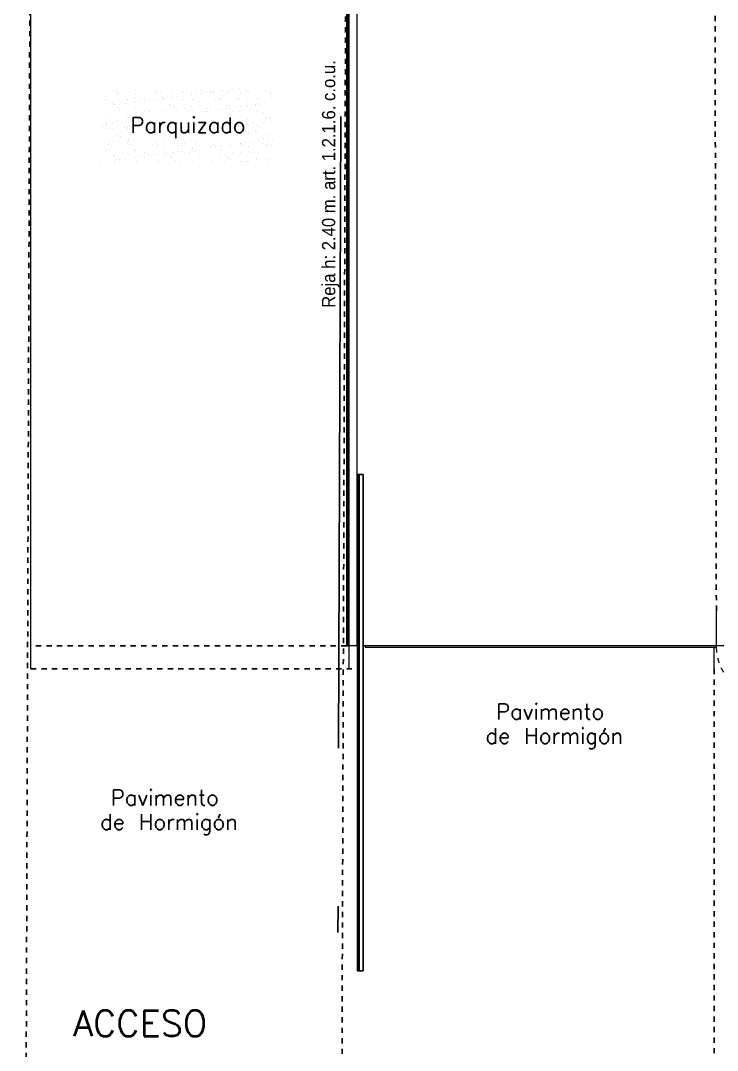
# Model space of a CAD drawing. Header units: millimetres. Extents: x 182 to 305, y 81 to 164.
# Drawn here: x 181.96 to 195.21, y 118.08 to 137.63 of the extents above; entities that cross this region are included whole.
import ezdxf

# ---------------------------------------------------------------- set-up
doc = ezdxf.new("R2010")
doc.units = ezdxf.units.MM
for name, pattern in [('ACAD_ISO04W100', [30.5, 24, -3, 0.5, -3]), ('ACAD_ISO10W100', [18.5, 12, -3, 0.5, -3]), ('Dash 1_16_', [0.003174, 0.001587, -0.001587]), ('DASHDOT', [1, 0.5, -0.25, 0, -0.25]), ('Hidden', [7.14375, 4.7625, -2.38125])]:
    doc.linetypes.add(name, pattern=pattern)
for name, color, linetype, lineweight in [('A-----TEP', 7, 'Continuous', 9), ('A-AREAIDM', 7, 'Continuous', 18), ('A-DOORSYM', 7, 'Continuous', 9), ('A-FLOROTM', 7, 'Continuous', 9), ('A-WALL', 7, 'Continuous', 9)]:
    doc.layers.add(name, color=color, linetype=linetype, lineweight=lineweight)
for name, color, linetype in [('Lineas Carpintería', 7, 'Continuous'), ('Lineas Lotes', 7, 'DASHDOT'), ('Lineas Proyecciones', 7, 'Hidden')]:
    doc.layers.add(name, color=color, linetype=linetype)
doc.styles.add('PANROMAN', font='arial.ttf', dxfattribs={"height": 0.4})
doc.styles.get("Standard").update_dxf_attribs({"font": 'txt.shx'})

msp = doc.modelspace()

# ---------------------------------------------------------------- linework, layer by layer
at = {"linetype": 'ACAD_ISO10W100'}
msp.add_line((187.881196, 86.816466), (188.133186, 160.861102), dxfattribs=at)
at = {"color": 252, "linetype": 'Continuous'}
for p, q in [((183.726647, 136.301716), (183.726647, 136.301716)), ((183.980072, 136.30568), (183.980072, 136.30568)), ((184.145873, 136.302478), (184.145873, 136.302478)), ((184.518747, 136.301053), (184.518747, 136.301053)), ((184.565099, 136.30324), (184.565099, 136.30324)), ((184.984325, 136.304001), (184.984325, 136.304001)), ((185.403551, 136.304763), (185.403551, 136.304763)), ((185.762321, 136.296771), (185.762321, 136.296771)), ((185.822777, 136.305525), (185.822777, 136.305525)), ((185.945172, 136.320843), (185.945172, 136.320843)), ((186.015243, 136.330068), (186.015243, 136.330068)), ((186.124687, 136.344477), (186.124687, 136.344477)), ((186.242003, 136.306287), (186.242003, 136.306287)), ((186.627301, 136.296557), (186.627301, 136.296557)), ((186.661229, 136.307048), (186.661229, 136.307048)), ((183.568557, 136.134593), (183.568557, 136.134593)), ((183.575387, 136.187528), (183.575387, 136.187528)), ((183.617086, 136.113907), (183.617086, 136.113907)), ((183.783416, 136.265551), (183.783416, 136.265551)), ((183.798648, 136.253224), (183.798648, 136.253224)), ((183.980681, 136.127006), (183.980681, 136.127006)), ((183.987783, 136.135354), (183.987783, 136.135354)), ((184.114062, 136.1829), (184.114062, 136.1829)), ((184.138875, 136.160163), (184.138875, 136.160163)), ((184.143018, 136.251572), (184.143018, 136.251572)), ((184.202642, 136.266312), (184.202642, 136.266312)), ((184.312855, 136.105945), (184.312855, 136.105945)), ((184.333061, 136.131501), (184.333061, 136.131501)), ((184.407009, 136.136116), (184.407009, 136.136116)), ((184.495707, 136.130018), (184.495707, 136.130018)), ((184.506613, 136.264672), (184.506613, 136.264672)), ((184.54356, 136.278316), (184.54356, 136.278316)), ((184.565778, 136.139243), (184.565778, 136.139243)), ((184.621868, 136.267074), (184.621868, 136.267074)), ((184.660678, 136.170997), (184.660678, 136.170997)), ((184.675222, 136.153651), (184.675222, 136.153651)), ((184.677431, 136.129849), (184.677431, 136.129849)), ((184.826235, 136.136878), (184.826235, 136.136878)), ((184.858073, 136.177724), (184.858073, 136.177724)), ((184.858993, 136.269167), (184.858993, 136.269167)), ((184.928144, 136.186949), (184.928144, 136.186949)), ((185.037588, 136.201358), (185.037588, 136.201358)), ((185.041025, 136.142949), (185.041025, 136.142949)), ((185.041094, 136.267836), (185.041094, 136.267836)), ((185.065363, 136.28915), (185.065363, 136.28915)), ((185.199353, 136.16637), (185.199353, 136.16637)), ((185.203363, 136.267515), (185.203363, 136.267515)), ((185.22044, 136.225431), (185.22044, 136.225431)), ((185.224166, 136.143633), (185.224166, 136.143633)), ((185.245461, 136.137639), (185.245461, 136.137639)), ((185.29051, 136.234656), (185.29051, 136.234656)), ((185.393405, 136.147444), (185.393405, 136.147444)), ((185.399954, 136.249064), (185.399954, 136.249064)), ((185.46032, 136.268597), (185.46032, 136.268597)), ((185.566957, 136.280615), (185.566957, 136.280615)), ((185.582806, 136.273137), (185.582806, 136.273137)), ((185.604038, 136.284523), (185.604038, 136.284523)), ((185.628851, 136.261786), (185.628851, 136.261786)), ((185.652877, 136.282362), (185.652877, 136.282362)), ((185.664687, 136.138401), (185.664687, 136.138401)), ((185.737775, 136.145792), (185.737775, 136.145792)), ((185.745969, 136.154467), (185.745969, 136.154467)), ((185.879546, 136.269359), (185.879546, 136.269359)), ((185.919337, 136.285109), (185.919337, 136.285109)), ((186.083913, 136.139163), (186.083913, 136.139163)), ((186.101369, 136.158891), (186.101369, 136.158891)), ((186.150654, 136.27262), (186.150654, 136.27262)), ((186.263707, 136.283458), (186.263707, 136.283458)), ((186.284644, 136.14984), (186.284644, 136.14984)), ((186.298772, 136.270121), (186.298772, 136.270121)), ((186.309458, 136.127103), (186.309458, 136.127103)), ((186.453749, 136.163386), (186.453749, 136.163386)), ((186.503139, 136.139925), (186.503139, 136.139925)), ((186.689329, 136.267993), (186.689329, 136.267993)), ((186.714142, 136.245256), (186.714142, 136.245256)), ((186.717998, 136.270883), (186.717998, 136.270883)), ((183.588122, 136.010532), (183.588122, 136.010532)), ((183.709377, 136.064748), (183.709377, 136.064748)), ((183.73419, 136.042011), (183.73419, 136.042011)), ((183.770974, 136.034605), (183.770974, 136.034605)), ((183.807129, 135.993835), (183.807129, 135.993835)), ((183.83537, 135.964614), (183.83537, 135.964614)), ((183.841045, 136.04383), (183.841045, 136.04383)), ((183.851308, 135.934692), (183.851308, 135.934692)), ((183.892139, 135.928448), (183.892139, 135.928448)), ((183.950489, 136.058238), (183.950489, 136.058238)), ((184.13334, 136.082311), (184.13334, 136.082311)), ((184.151499, 135.992183), (184.151499, 135.992183)), ((184.203411, 136.091536), (184.203411, 136.091536)), ((184.254596, 135.965376), (184.254596, 135.965376)), ((184.255993, 136.052845), (184.255993, 136.052845)), ((184.311365, 135.92921), (184.311365, 135.92921)), ((184.389983, 135.930065), (184.389983, 135.930065)), ((184.414797, 135.907328), (184.414797, 135.907328)), ((184.515093, 136.005283), (184.515093, 136.005283)), ((184.673822, 135.966138), (184.673822, 135.966138)), ((184.730591, 135.929972), (184.730591, 135.929972)), ((184.794668, 136.048218), (184.794668, 136.048218)), ((184.819481, 136.025481), (184.819481, 136.025481)), ((184.867473, 136.009778), (184.867473, 136.009778)), ((184.936599, 135.918162), (184.936599, 135.918162)), ((185.093048, 135.966899), (185.093048, 135.966899)), ((185.149817, 135.930734), (185.149817, 135.930734)), ((185.211843, 136.008126), (185.211843, 136.008126)), ((185.341284, 136.036315), (185.341284, 136.036315)), ((185.475275, 135.913535), (185.475275, 135.913535)), ((185.512274, 135.967661), (185.512274, 135.967661)), ((185.524074, 135.916853), (185.524074, 135.916853)), ((185.569043, 135.931495), (185.569043, 135.931495)), ((185.575437, 136.021226), (185.575437, 136.021226)), ((185.706925, 135.940926), (185.706925, 135.940926)), ((185.776996, 135.950151), (185.776996, 135.950151)), ((185.87996, 136.031687), (185.87996, 136.031687)), ((185.88644, 135.96456), (185.88644, 135.96456)), ((185.904773, 136.00895), (185.904773, 136.00895)), ((185.927817, 136.02572), (185.927817, 136.02572)), ((185.9315, 135.968423), (185.9315, 135.968423)), ((185.988269, 135.932257), (185.988269, 135.932257)), ((186.069292, 135.988633), (186.069292, 135.988633)), ((186.139362, 135.997858), (186.139362, 135.997858)), ((186.248806, 136.012266), (186.248806, 136.012266)), ((186.272187, 136.024069), (186.272187, 136.024069)), ((186.350726, 135.969184), (186.350726, 135.969184)), ((186.407495, 135.933019), (186.407495, 135.933019)), ((186.426575, 136.019784), (186.426575, 136.019784)), ((186.431658, 136.036339), (186.431658, 136.036339)), ((186.501729, 136.045564), (186.501729, 136.045564)), ((186.611173, 136.059973), (186.611173, 136.059973)), ((186.635782, 136.037168), (186.635782, 136.037168)), ((186.769952, 135.969946), (186.769952, 135.969946)), ((183.625566, 135.854518), (183.625566, 135.854518)), ((183.67728, 135.79749), (183.67728, 135.79749)), ((183.815609, 135.734446), (183.815609, 135.734446)), ((183.965164, 135.711619), (183.965164, 135.711619)), ((183.985299, 135.811913), (183.985299, 135.811913)), ((183.989161, 135.867617), (183.989161, 135.867617)), ((184.010112, 135.789176), (184.010112, 135.789176)), ((185.41463, 135.902445), (185.41463, 135.902445)), ((186.02189, 135.901632), (186.02189, 135.901632)), ((186.109849, 135.899502), (186.109849, 135.899502)), ((186.280667, 135.76468), (186.280667, 135.76468)), ((186.46223, 135.903997), (186.46223, 135.903997)), ((186.560566, 135.897005), (186.560566, 135.897005)), ((186.585379, 135.874268), (186.585379, 135.874268)), ((186.611862, 135.802822), (186.611862, 135.802822)), ((186.625848, 135.713353), (186.625848, 135.713353)), ((186.644262, 135.777779), (186.644262, 135.777779)), ((186.702497, 135.766949), (186.702497, 135.766949)), ((186.735292, 135.727762), (186.735292, 135.727762)), ((183.524867, 135.62675), (183.524867, 135.62675)), ((183.532726, 135.654687), (183.532726, 135.654687)), ((183.580614, 135.69376), (183.580614, 135.69376)), ((183.581636, 135.590585), (183.581636, 135.590585)), ((183.602797, 135.663912), (183.602797, 135.663912)), ((183.605427, 135.671023), (183.605427, 135.671023)), ((183.634047, 135.595129), (183.634047, 135.595129)), ((183.712241, 135.678321), (183.712241, 135.678321)), ((183.722544, 135.563704), (183.722544, 135.563704)), ((183.895093, 135.702394), (183.895093, 135.702394)), ((183.944093, 135.627512), (183.944093, 135.627512)), ((183.997641, 135.608228), (183.997641, 135.608228)), ((184.000862, 135.591346), (184.000862, 135.591346)), ((186.263482, 135.665647), (186.263482, 135.665647)), ((186.297812, 135.648797), (186.297812, 135.648797)), ((186.372926, 135.680055), (186.372926, 135.680055)), ((186.431802, 135.526017), (186.431802, 135.526017)), ((186.459449, 135.632082), (186.459449, 135.632082)), ((186.47071, 135.644608), (186.47071, 135.644608)), ((186.516217, 135.595917), (186.516217, 135.595917)), ((186.555777, 135.704128), (186.555777, 135.704128)), ((186.652742, 135.51839), (186.652742, 135.51839)), ((183.642527, 135.33574), (183.642527, 135.33574)), ((183.656846, 135.322477), (183.656846, 135.322477)), ((183.726916, 135.331702), (183.726916, 135.331702)), ((183.786003, 135.460388), (183.786003, 135.460388)), ((183.824089, 135.475057), (183.824089, 135.475057)), ((183.83636, 135.34611), (183.83636, 135.34611)), ((183.856535, 135.440925), (183.856535, 135.440925)), ((183.881348, 135.418188), (183.881348, 135.418188)), ((184.006121, 135.348839), (184.006121, 135.348839)), ((184.019212, 135.370183), (184.019212, 135.370183)), ((184.358501, 135.353334), (184.358501, 135.353334)), ((184.702871, 135.351682), (184.702871, 135.351682)), ((186.289148, 135.505291), (186.289148, 135.505291)), ((186.301359, 135.464959), (186.301359, 135.464959)), ((186.31753, 135.324211), (186.31753, 135.324211)), ((186.387601, 135.333436), (186.387601, 135.333436)), ((186.456615, 135.50328), (186.456615, 135.50328)), ((186.47919, 135.385219), (186.47919, 135.385219)), ((186.497045, 135.347844), (186.497045, 135.347844)), ((186.573733, 135.395961), (186.573733, 135.395961)), ((186.679896, 135.371917), (186.679896, 135.371917)), ((186.720585, 135.46572), (186.720585, 135.46572)), ((186.749967, 135.381142), (186.749967, 135.381142)), ((183.593781, 135.192717), (183.593781, 135.192717)), ((183.63359, 135.289648), (183.63359, 135.289648)), ((183.690358, 135.253483), (183.690358, 135.253483)), ((183.832569, 135.215668), (183.832569, 135.215668)), ((183.894726, 135.123286), (183.894726, 135.123286)), ((183.998466, 135.310869), (183.998466, 135.310869)), ((184.052816, 135.29041), (184.052816, 135.29041)), ((184.109584, 135.254244), (184.109584, 135.254244)), ((184.132456, 135.188089), (184.132456, 135.188089)), ((184.157269, 135.165352), (184.157269, 135.165352)), ((184.176939, 135.214016), (184.176939, 135.214016)), ((184.313952, 135.124048), (184.313952, 135.124048)), ((184.472042, 135.291172), (184.472042, 135.291172)), ((184.52881, 135.255006), (184.52881, 135.255006)), ((184.537141, 135.306242), (184.537141, 135.306242)), ((184.540533, 135.227116), (184.540533, 135.227116)), ((184.561954, 135.283505), (184.561954, 135.283505)), ((184.679072, 135.176186), (184.679072, 135.176186)), ((184.733177, 135.12481), (184.733177, 135.12481)), ((184.868064, 135.133385), (184.868064, 135.133385)), ((184.891268, 135.291933), (184.891268, 135.291933)), ((184.892913, 135.231611), (184.892913, 135.231611)), ((184.938135, 135.14261), (184.938135, 135.14261)), ((184.948036, 135.255768), (184.948036, 135.255768)), ((185.047579, 135.157019), (185.047579, 135.157019)), ((185.083757, 135.294339), (185.083757, 135.294339)), ((185.152403, 135.125571), (185.152403, 135.125571)), ((185.217747, 135.171559), (185.217747, 135.171559)), ((185.23043, 135.181092), (185.23043, 135.181092)), ((185.237283, 135.229959), (185.237283, 135.229959)), ((185.242561, 135.148822), (185.242561, 135.148822)), ((185.300501, 135.190317), (185.300501, 135.190317)), ((185.310493, 135.292695), (185.310493, 135.292695)), ((185.367262, 135.256529), (185.367262, 135.256529)), ((185.409945, 135.204725), (185.409945, 135.204725)), ((185.571629, 135.126333), (185.571629, 135.126333)), ((185.592797, 135.228798), (185.592797, 135.228798)), ((185.600878, 135.243059), (185.600878, 135.243059)), ((185.622432, 135.289712), (185.622432, 135.289712)), ((185.647245, 135.266975), (185.647245, 135.266975)), ((185.662868, 135.238023), (185.662868, 135.238023)), ((185.729719, 135.293457), (185.729719, 135.293457)), ((185.764363, 135.159656), (185.764363, 135.159656)), ((185.772312, 135.252432), (185.772312, 135.252432)), ((185.786488, 135.257291), (185.786488, 135.257291)), ((185.953258, 135.247553), (185.953258, 135.247553)), ((185.955163, 135.276504), (185.955163, 135.276504)), ((185.990855, 135.127095), (185.990855, 135.127095)), ((186.025234, 135.285729), (186.025234, 135.285729)), ((186.134678, 135.300138), (186.134678, 135.300138)), ((186.148945, 135.294218), (186.148945, 135.294218)), ((186.169048, 135.277809), (186.169048, 135.277809)), ((186.205714, 135.258053), (186.205714, 135.258053)), ((186.297628, 135.245902), (186.297628, 135.245902)), ((186.303039, 135.155029), (186.303039, 135.155029)), ((186.327852, 135.132292), (186.327852, 135.132292)), ((186.410081, 135.127856), (186.410081, 135.127856)), ((186.48767, 135.12583), (186.48767, 135.12583)), ((186.568171, 135.29498), (186.568171, 135.29498)), ((186.62494, 135.258814), (186.62494, 135.258814)), ((186.661222, 135.259001), (186.661222, 135.259001)), ((186.707724, 135.273181), (186.707724, 135.273181)), ((186.732537, 135.250445), (186.732537, 135.250445)), ((183.488669, 134.951784), (183.488669, 134.951784)), ((183.488669, 134.951784), (183.488669, 134.951784)), ((183.598113, 134.966193), (183.598113, 134.966193)), ((183.651007, 135.076351), (183.651007, 135.076351)), ((183.727771, 135.069937), (183.727771, 135.069937)), ((183.742312, 134.952546), (183.742312, 134.952546)), ((183.752584, 135.0472), (183.752584, 135.0472)), ((183.780965, 134.990266), (183.780965, 134.990266)), ((183.841049, 134.956279), (183.841049, 134.956279)), ((183.851036, 134.999491), (183.851036, 134.999491)), ((183.96048, 135.013899), (183.96048, 135.013899)), ((184.014601, 135.08945), (184.014601, 135.08945)), ((184.143331, 135.037972), (184.143331, 135.037972)), ((184.161538, 134.953308), (184.161538, 134.953308)), ((184.185419, 134.954627), (184.185419, 134.954627)), ((184.213402, 135.047197), (184.213402, 135.047197)), ((184.274387, 135.058034), (184.274387, 135.058034)), ((184.322846, 135.061606), (184.322846, 135.061606)), ((184.366981, 135.093945), (184.366981, 135.093945)), ((184.505698, 135.085679), (184.505698, 135.085679)), ((184.549013, 134.967727), (184.549013, 134.967727)), ((184.575768, 135.094904), (184.575768, 135.094904)), ((184.580764, 134.954069), (184.580764, 134.954069)), ((184.685212, 135.109312), (184.685212, 135.109312)), ((184.711351, 135.092293), (184.711351, 135.092293)), ((184.813063, 135.053407), (184.813063, 135.053407)), ((184.837876, 135.03067), (184.837876, 135.03067)), ((184.901394, 134.972222), (184.901394, 134.972222)), ((184.99999, 134.954831), (184.99999, 134.954831)), ((185.074946, 135.105393), (185.074946, 135.105393)), ((185.245764, 134.97057), (185.245764, 134.97057)), ((185.359678, 135.041504), (185.359678, 135.041504)), ((185.419216, 134.955593), (185.419216, 134.955593)), ((185.427326, 135.109887), (185.427326, 135.109887)), ((185.609358, 134.98367), (185.609358, 134.98367)), ((185.771696, 135.108236), (185.771696, 135.108236)), ((185.838442, 134.956355), (185.838442, 134.956355)), ((185.898354, 135.036876), (185.898354, 135.036876)), ((185.923167, 135.014139), (185.923167, 135.014139)), ((185.961738, 134.988164), (185.961738, 134.988164)), ((186.13529, 135.121335), (186.13529, 135.121335)), ((186.149353, 134.953519), (186.149353, 134.953519)), ((186.257668, 134.957116), (186.257668, 134.957116)), ((186.258797, 134.967927), (186.258797, 134.967927)), ((186.306108, 134.986513), (186.306108, 134.986513)), ((186.441649, 134.992), (186.441649, 134.992)), ((186.444969, 135.024973), (186.444969, 135.024973)), ((186.51172, 135.001225), (186.51172, 135.001225)), ((186.621164, 135.015634), (186.621164, 135.015634)), ((186.669702, 134.999612), (186.669702, 134.999612)), ((186.676894, 134.957878), (186.676894, 134.957878))]:
    msp.add_line(p, q, dxfattribs=at)
at = {"layer": 'A-DOORSYM', "color": 252, "linetype": 'Dash 1_16_'}
msp.add_arc((196.086117, 125.734648), 0.901691, 180, 268.729045, dxfattribs=at)
at = {"layer": 'A-FLOROTM', "color": 252}
for p, q in [((182.161099, 125.324648), (182.161099, 145.244648)), ((195.186117, 125.764648), (195.186117, 126.426459)), ((188.206106, 125.764648), (188.186106, 125.764648)), ((188.206106, 125.324648), (188.206106, 125.764648)), ((188.368944, 125.764648), (188.356106, 125.764648)), ((188.511151, 125.764648), (188.471444, 125.764648)), ((196.086117, 125.764648), (195.186117, 125.764648)), ((195.141099, 125.734851), (195.141099, 125.324648))]:
    msp.add_line(p, q, dxfattribs=at)
at = {"layer": 'A-WALL', "color": 252, "lineweight": 18}
for p, q in [((188.156106, 145.344648), (188.156106, 125.764648)), ((188.186106, 125.764648), (188.186106, 145.344648)), ((188.156106, 125.764648), (188.186106, 125.764648)), ((195.186117, 125.764648), (188.511151, 125.764648)), ((188.511151, 125.764648), (188.511151, 125.734648)), ((195.186117, 125.734648), (195.186117, 125.764648)), ((188.511151, 125.734648), (195.186117, 125.734648))]:
    msp.add_line(p, q, dxfattribs=at)
at = {"layer": 'A-WALL', "color": 252}
for p, q in [((188.206106, 125.764648), (188.206106, 145.344648)), ((188.356106, 145.344648), (188.356106, 125.764648)), ((188.356106, 125.764648), (188.206106, 125.764648))]:
    msp.add_line(p, q, dxfattribs=at)
at = {"layer": 'Lineas Carpintería', "color": 252}
for p, q in [((188.398944, 129.015829), (188.368944, 129.015829)), ((188.368944, 129.015829), (188.368944, 119.590829)), ((188.398944, 129.015829), (188.471444, 129.015829)), ((188.398944, 119.590829), (188.398944, 129.015829)), ((188.471444, 129.015829), (188.471444, 119.590829)), ((188.368944, 119.590829), (188.398944, 119.590829)), ((188.398944, 119.590829), (188.471444, 119.590829))]:
    msp.add_line(p, q, dxfattribs=at)
at = {"layer": 'Lineas Lotes', "color": 252, "linetype": 'ACAD_ISO04W100', "ltscale": 4e-05}
for p, q in [((181.964514, 86.337005), (182.21819, 160.877005)), ((187.966165, 86.81195), (188.218155, 160.856586))]:
    msp.add_line(p, q, dxfattribs=at)
at = {"layer": 'Lineas Proyecciones', "color": 252, "linetype": 'Hidden', "ltscale": 0.005}
for p, q in [((195.186117, 126.426459), (195.141206, 146.709648)), ((188.156106, 125.764648), (182.161099, 125.764648)), ((182.161099, 125.324648), (188.368944, 125.324648)), ((195.141206, 125.324648), (195.141206, 116.434648))]:
    msp.add_line(p, q, dxfattribs=at)

# ---------------------------------------------------------------- texts
at = {"layer": 'A-----TEP', "color": 252}
msp.add_text('ACCESO', height=0.491766, dxfattribs=at).set_placement((182.96181, 118.347914))
at = {"layer": 'A-AREAIDM', "color": 252, "lineweight": 9, "style": 'PANROMAN', "width": 0.9}
msp.add_text('Reja h: 2.40 m. art. 1.2.1.6. c.o.u.', height=0.252, rotation=90, dxfattribs=at).set_placement((187.943882, 132.181048))
at = {"layer": 'A-AREAIDM', "color": 252}
for s, p in [('Parquizado', (184.053224, 135.501671)), ('Pavimento', (191.00503, 124.366088)), ('de Hormigón', (190.802007, 123.904549)), ('Pavimento', (183.682077, 122.732242)), ('de Hormigón', (183.479053, 122.270704))]:
    msp.add_text(s, height=0.29506, dxfattribs=at).set_placement(p)

doc.saveas('drawing.dxf')
